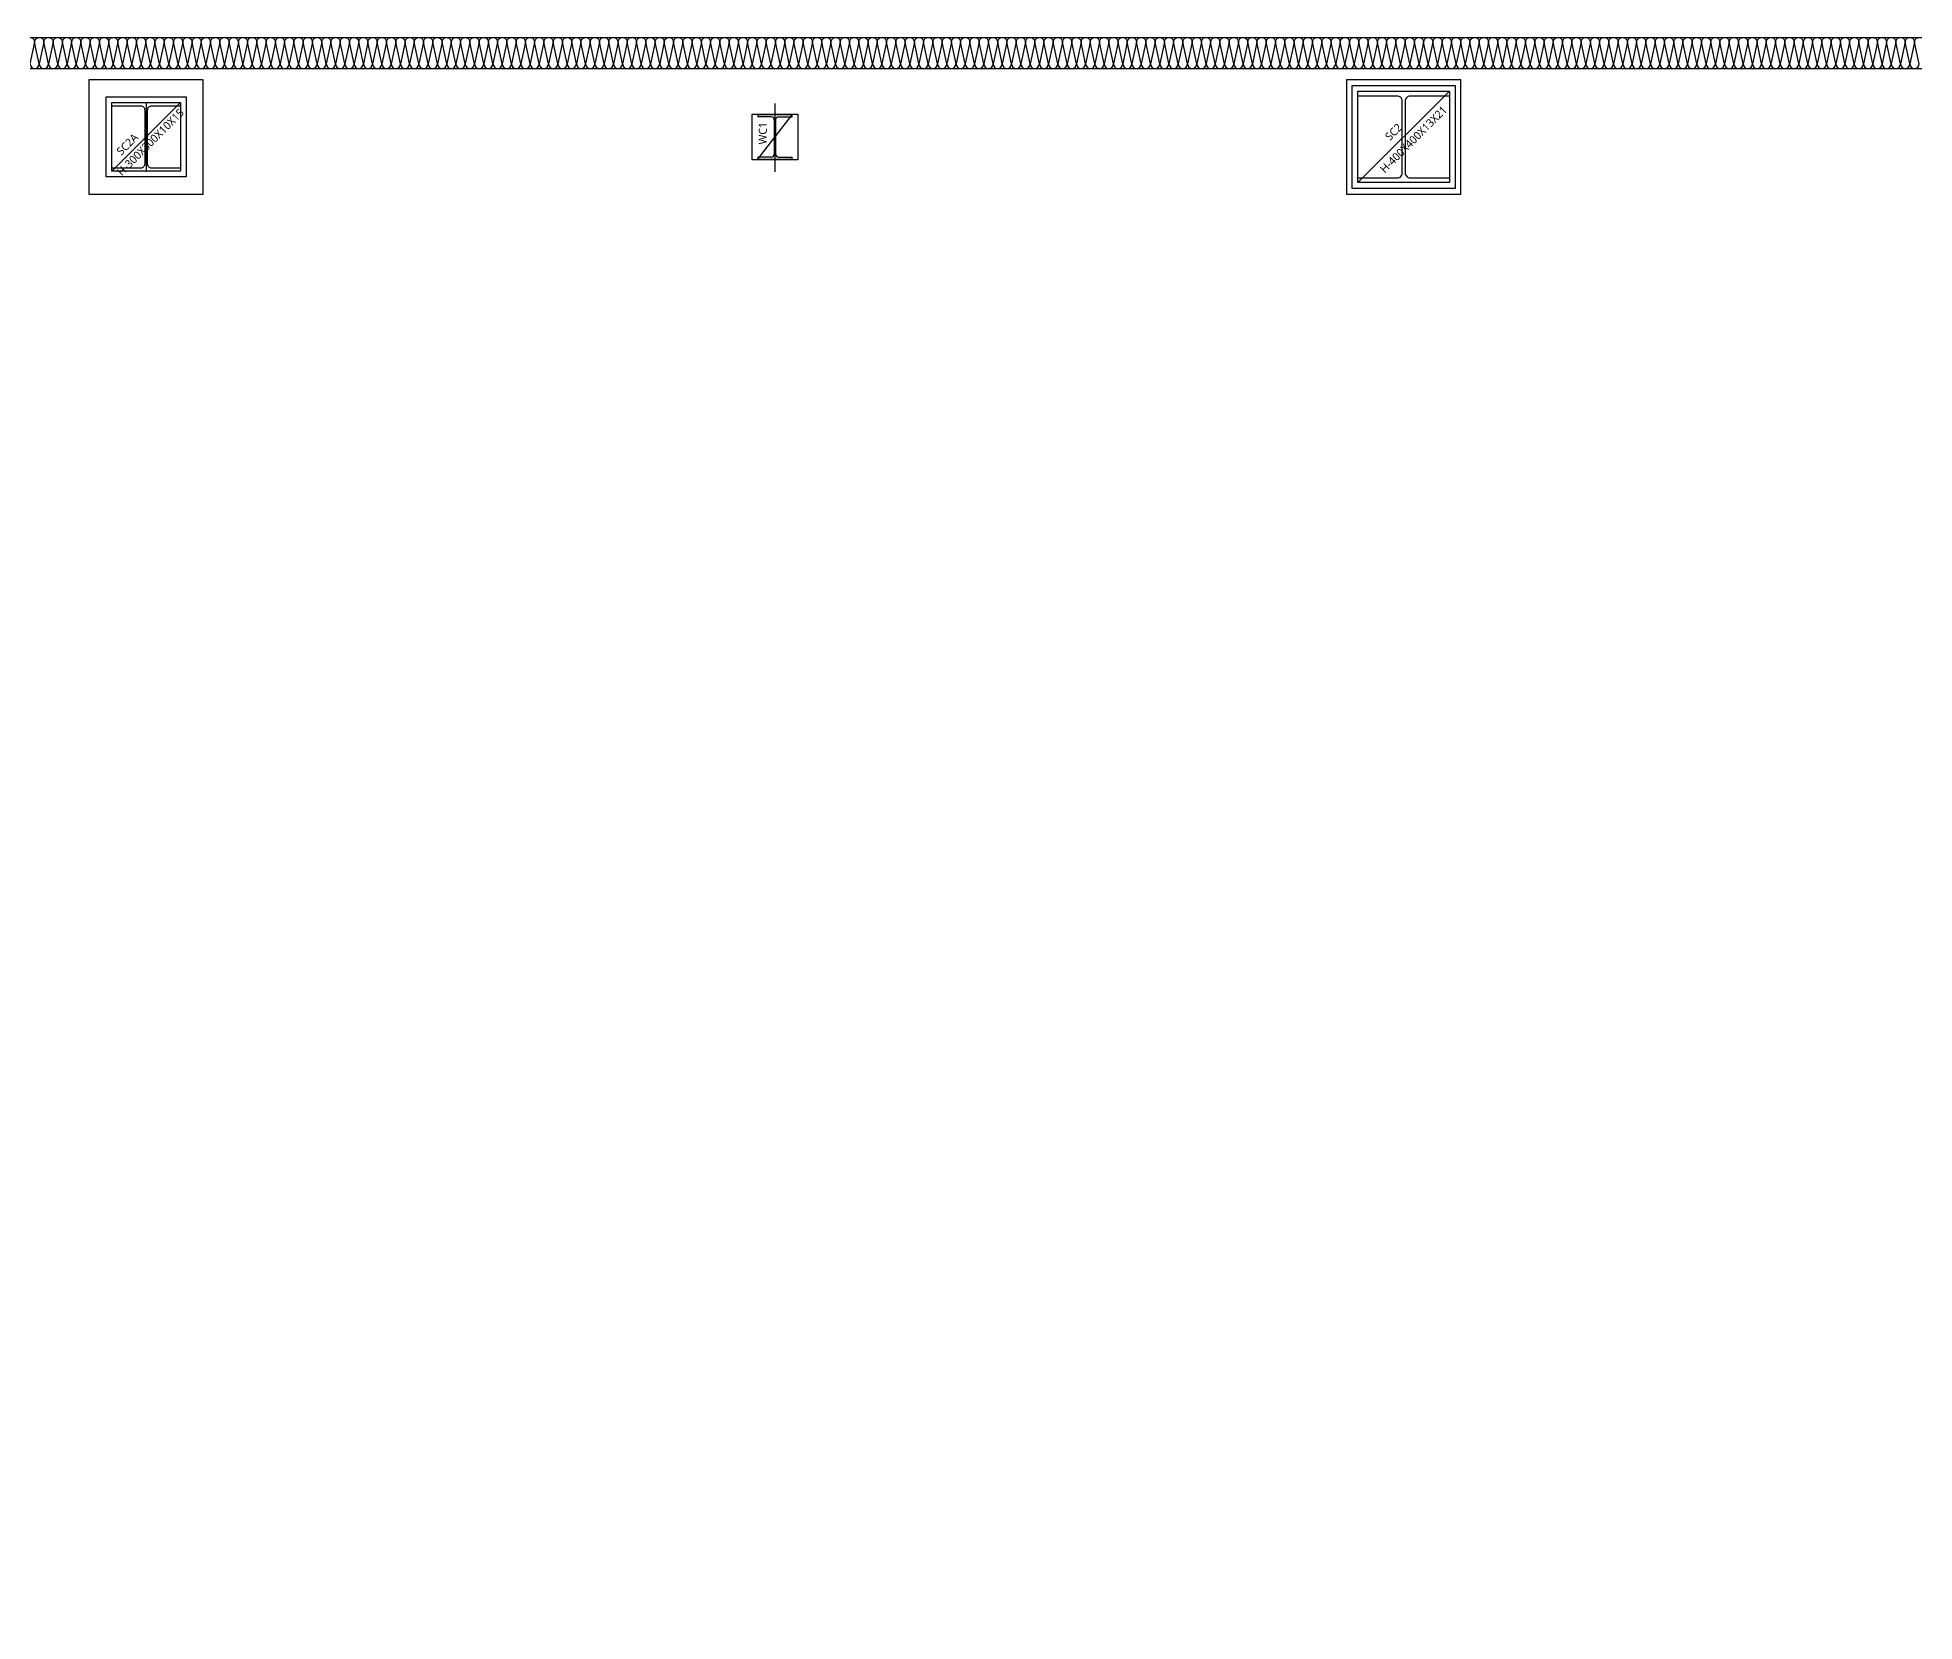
# Model space of a CAD drawing. Header units: millimetres. Extents: x -168200 to 504600, y -244718 to -125918.
# Drawn here: x -71675 to -63466, y -165313 to -158383 of the extents above; entities that cross this region are included whole.
import ezdxf
from ezdxf.enums import TextEntityAlignment as Align

# ---------------------------------------------------------------- set-up
doc = ezdxf.new("R2010")
doc.units = ezdxf.units.MM
doc.linetypes.add('CONTINOUS', pattern=[0])
doc.layers.add('arch', color=8, linetype='Continuous')
doc.styles.add('스타일1', font='malgun.ttf')

# ---------------------------------------------------------------- blocks, each defined once
blk = doc.blocks.new('*U485')
at = {"color": 0}
for points in [[(-32988.1, 0, -0.414214), (-33003.1, 15), (-32988.1, 85, 1), (-33018.1, 85), (-33003.1, 15, -0.414214), (-33018.1, 0, 0.414214)], [(-32958.1, 0, -0.414214), (-32973.1, 15), (-32958.1, 85, 1), (-32988.1, 85), (-32973.1, 15, -0.414214), (-32988.1, 0, 0.414214)], [(-32928.1, 0, -0.414214), (-32943.1, 15), (-32928.1, 85, 1), (-32958.1, 85), (-32943.1, 15, -0.414214), (-32958.1, 0, 0.414214)], [(-32898.1, 0, -0.414214), (-32913.1, 15), (-32898.1, 85, 1), (-32928.1, 85), (-32913.1, 15, -0.414214), (-32928.1, 0, 0.414214)], [(-32868.1, 0, -0.414214), (-32883.1, 15), (-32868.1, 85, 1), (-32898.1, 85), (-32883.1, 15, -0.414214), (-32898.1, 0, 0.414214)], [(-32838.1, 0, -0.414214), (-32853.1, 15), (-32838.1, 85, 1), (-32868.1, 85), (-32853.1, 15, -0.414214), (-32868.1, 0, 0.414214)], [(-32808.1, 0, -0.414214), (-32823.1, 15), (-32808.1, 85, 1), (-32838.1, 85), (-32823.1, 15, -0.414214), (-32838.1, 0, 0.414214)], [(-32778.1, 0, -0.414214), (-32793.1, 15), (-32778.1, 85, 1), (-32808.1, 85), (-32793.1, 15, -0.414214), (-32808.1, 0, 0.414214)], [(-32748.1, 0, -0.414214), (-32763.1, 15), (-32748.1, 85, 1), (-32778.1, 85), (-32763.1, 15, -0.414214), (-32778.1, 0, 0.414214)], [(-32718.1, 0, -0.414214), (-32733.1, 15), (-32718.1, 85, 1), (-32748.1, 85), (-32733.1, 15, -0.414214), (-32748.1, 0, 0.414214)], [(-32688.1, 0, -0.414214), (-32703.1, 15), (-32688.1, 85, 1), (-32718.1, 85), (-32703.1, 15, -0.414214), (-32718.1, 0, 0.414214)], [(-32658.1, 0, -0.414214), (-32673.1, 15), (-32658.1, 85, 1), (-32688.1, 85), (-32673.1, 15, -0.414214), (-32688.1, 0, 0.414214)], [(-32628.1, 0, -0.414214), (-32643.1, 15), (-32628.1, 85, 1), (-32658.1, 85), (-32643.1, 15, -0.414214), (-32658.1, 0, 0.414214)], [(-32598.1, 0, -0.414214), (-32613.1, 15), (-32598.1, 85, 1), (-32628.1, 85), (-32613.1, 15, -0.414214), (-32628.1, 0, 0.414214)], [(-32568.1, 0, -0.414214), (-32583.1, 15), (-32568.1, 85, 1), (-32598.1, 85), (-32583.1, 15, -0.414214), (-32598.1, 0, 0.414214)], [(-32538.1, 0, -0.414214), (-32553.1, 15), (-32538.1, 85, 1), (-32568.1, 85), (-32553.1, 15, -0.414214), (-32568.1, 0, 0.414214)], [(-32508.1, 0, -0.414214), (-32523.1, 15), (-32508.1, 85, 1), (-32538.1, 85), (-32523.1, 15, -0.414214), (-32538.1, 0, 0.414214)], [(-32478.1, 0, -0.414214), (-32493.1, 15), (-32478.1, 85, 1), (-32508.1, 85), (-32493.1, 15, -0.414214), (-32508.1, 0, 0.414214)], [(-32448.1, 0, -0.414214), (-32463.1, 15), (-32448.1, 85, 1), (-32478.1, 85), (-32463.1, 15, -0.414214), (-32478.1, 0, 0.414214)], [(-32418.1, 0, -0.414214), (-32433.1, 15), (-32418.1, 85, 1), (-32448.1, 85), (-32433.1, 15, -0.414214), (-32448.1, 0, 0.414214)], [(-32388.1, 0, -0.414214), (-32403.1, 15), (-32388.1, 85, 1), (-32418.1, 85), (-32403.1, 15, -0.414214), (-32418.1, 0, 0.414214)], [(-32358.1, 0, -0.414214), (-32373.1, 15), (-32358.1, 85, 1), (-32388.1, 85), (-32373.1, 15, -0.414214), (-32388.1, 0, 0.414214)], [(-32328.1, 0, -0.414214), (-32343.1, 15), (-32328.1, 85, 1), (-32358.1, 85), (-32343.1, 15, -0.414214), (-32358.1, 0, 0.414214)], [(-32298.1, 0, -0.414214), (-32313.1, 15), (-32298.1, 85, 1), (-32328.1, 85), (-32313.1, 15, -0.414214), (-32328.1, 0, 0.414214)], [(-32268.1, 0, -0.414214), (-32283.1, 15), (-32268.1, 85, 1), (-32298.1, 85), (-32283.1, 15, -0.414214), (-32298.1, 0, 0.414214)], [(-32238.1, 0, -0.414214), (-32253.1, 15), (-32238.1, 85, 1), (-32268.1, 85), (-32253.1, 15, -0.414214), (-32268.1, 0, 0.414214)], [(-32208.1, 0, -0.414214), (-32223.1, 15), (-32208.1, 85, 1), (-32238.1, 85), (-32223.1, 15, -0.414214), (-32238.1, 0, 0.414214)], [(-32178.1, 0, -0.414214), (-32193.1, 15), (-32178.1, 85, 1), (-32208.1, 85), (-32193.1, 15, -0.414214), (-32208.1, 0, 0.414214)], [(-32148.1, 0, -0.414214), (-32163.1, 15), (-32148.1, 85, 1), (-32178.1, 85), (-32163.1, 15, -0.414214), (-32178.1, 0, 0.414214)], [(-32118.1, 0, -0.414214), (-32133.1, 15), (-32118.1, 85, 1), (-32148.1, 85), (-32133.1, 15, -0.414214), (-32148.1, 0, 0.414214)], [(-32088.1, 0, -0.414214), (-32103.1, 15), (-32088.1, 85, 1), (-32118.1, 85), (-32103.1, 15, -0.414214), (-32118.1, 0, 0.414214)], [(-32058.1, 0, -0.414214), (-32073.1, 15), (-32058.1, 85, 1), (-32088.1, 85), (-32073.1, 15, -0.414214), (-32088.1, 0, 0.414214)], [(-32028.1, 0, -0.414214), (-32043.1, 15), (-32028.1, 85, 1), (-32058.1, 85), (-32043.1, 15, -0.414214), (-32058.1, 0, 0.414214)], [(-31998.1, 0, -0.414214), (-32013.1, 15), (-31998.1, 85, 1), (-32028.1, 85), (-32013.1, 15, -0.414214), (-32028.1, 0, 0.414214)], [(-31968.1, 0, -0.414214), (-31983.1, 15), (-31968.1, 85, 1), (-31998.1, 85), (-31983.1, 15, -0.414214), (-31998.1, 0, 0.414214)], [(-31938.1, 0, -0.414214), (-31953.1, 15), (-31938.1, 85, 1), (-31968.1, 85), (-31953.1, 15, -0.414214), (-31968.1, 0, 0.414214)], [(-31908.1, 0, -0.414214), (-31923.1, 15), (-31908.1, 85, 1), (-31938.1, 85), (-31923.1, 15, -0.414214), (-31938.1, 0, 0.414214)], [(-31878.1, 0, -0.414214), (-31893.1, 15), (-31878.1, 85, 1), (-31908.1, 85), (-31893.1, 15, -0.414214), (-31908.1, 0, 0.414214)], [(-31848.1, 0, -0.414214), (-31863.1, 15), (-31848.1, 85, 1), (-31878.1, 85), (-31863.1, 15, -0.414214), (-31878.1, 0, 0.414214)], [(-31818.1, 0, -0.414214), (-31833.1, 15), (-31818.1, 85, 1), (-31848.1, 85), (-31833.1, 15, -0.414214), (-31848.1, 0, 0.414214)], [(-31788.1, 0, -0.414214), (-31803.1, 15), (-31788.1, 85, 1), (-31818.1, 85), (-31803.1, 15, -0.414214), (-31818.1, 0, 0.414214)], [(-31758.1, 0, -0.414214), (-31773.1, 15), (-31758.1, 85, 1), (-31788.1, 85), (-31773.1, 15, -0.414214), (-31788.1, 0, 0.414214)], [(-31728.1, 0, -0.414214), (-31743.1, 15), (-31728.1, 85, 1), (-31758.1, 85), (-31743.1, 15, -0.414214), (-31758.1, 0, 0.414214)], [(-31698.1, 0, -0.414214), (-31713.1, 15), (-31698.1, 85, 1), (-31728.1, 85), (-31713.1, 15, -0.414214), (-31728.1, 0, 0.414214)], [(-31668.1, 0, -0.414214), (-31683.1, 15), (-31668.1, 85, 1), (-31698.1, 85), (-31683.1, 15, -0.414214), (-31698.1, 0, 0.414214)], [(-31638.1, 0, -0.414214), (-31653.1, 15), (-31638.1, 85, 1), (-31668.1, 85), (-31653.1, 15, -0.414214), (-31668.1, 0, 0.414214)], [(-31608.1, 0, -0.414214), (-31623.1, 15), (-31608.1, 85, 1), (-31638.1, 85), (-31623.1, 15, -0.414214), (-31638.1, 0, 0.414214)], [(-31578.1, 0, -0.414214), (-31593.1, 15), (-31578.1, 85, 1), (-31608.1, 85), (-31593.1, 15, -0.414214), (-31608.1, 0, 0.414214)], [(-31548.1, 0, -0.414214), (-31563.1, 15), (-31548.1, 85, 1), (-31578.1, 85), (-31563.1, 15, -0.414214), (-31578.1, 0, 0.414214)], [(-31518.1, 0, -0.414214), (-31533.1, 15), (-31518.1, 85, 1), (-31548.1, 85), (-31533.1, 15, -0.414214), (-31548.1, 0, 0.414214)], [(-31488.1, 0, -0.414214), (-31503.1, 15), (-31488.1, 85, 1), (-31518.1, 85), (-31503.1, 15, -0.414214), (-31518.1, 0, 0.414214)], [(-31458.1, 0, -0.414214), (-31473.1, 15), (-31458.1, 85, 1), (-31488.1, 85), (-31473.1, 15, -0.414214), (-31488.1, 0, 0.414214)], [(-31428.1, 0, -0.414214), (-31443.1, 15), (-31428.1, 85, 1), (-31458.1, 85), (-31443.1, 15, -0.414214), (-31458.1, 0, 0.414214)], [(-31398.1, 0, -0.414214), (-31413.1, 15), (-31398.1, 85, 1), (-31428.1, 85), (-31413.1, 15, -0.414214), (-31428.1, 0, 0.414214)], [(-31368.1, 0, -0.414214), (-31383.1, 15), (-31368.1, 85, 1), (-31398.1, 85), (-31383.1, 15, -0.414214), (-31398.1, 0, 0.414214)], [(-31338.1, 0, -0.414214), (-31353.1, 15), (-31338.1, 85, 1), (-31368.1, 85), (-31353.1, 15, -0.414214), (-31368.1, 0, 0.414214)], [(-31308.1, 0, -0.414214), (-31323.1, 15), (-31308.1, 85, 1), (-31338.1, 85), (-31323.1, 15, -0.414214), (-31338.1, 0, 0.414214)], [(-31278.1, 0, -0.414214), (-31293.1, 15), (-31278.1, 85, 1), (-31308.1, 85), (-31293.1, 15, -0.414214), (-31308.1, 0, 0.414214)], [(-31248.1, 0, -0.414214), (-31263.1, 15), (-31248.1, 85, 1), (-31278.1, 85), (-31263.1, 15, -0.414214), (-31278.1, 0, 0.414214)], [(-31218.1, 0, -0.414214), (-31233.1, 15), (-31218.1, 85, 1), (-31248.1, 85), (-31233.1, 15, -0.414214), (-31248.1, 0, 0.414214)], [(-31188.1, 0, -0.414214), (-31203.1, 15), (-31188.1, 85, 1), (-31218.1, 85), (-31203.1, 15, -0.414214), (-31218.1, 0, 0.414214)], [(-31158.1, 0, -0.414214), (-31173.1, 15), (-31158.1, 85, 1), (-31188.1, 85), (-31173.1, 15, -0.414214), (-31188.1, 0, 0.414214)], [(-31128.1, 0, -0.414214), (-31143.1, 15), (-31128.1, 85, 1), (-31158.1, 85), (-31143.1, 15, -0.414214), (-31158.1, 0, 0.414214)], [(-31098.1, 0, -0.414214), (-31113.1, 15), (-31098.1, 85, 1), (-31128.1, 85), (-31113.1, 15, -0.414214), (-31128.1, 0, 0.414214)], [(-31068.1, 0, -0.414214), (-31083.1, 15), (-31068.1, 85, 1), (-31098.1, 85), (-31083.1, 15, -0.414214), (-31098.1, 0, 0.414214)], [(-31038.1, 0, -0.414214), (-31053.1, 15), (-31038.1, 85, 1), (-31068.1, 85), (-31053.1, 15, -0.414214), (-31068.1, 0, 0.414214)], [(-31008.1, 0, -0.414214), (-31023.1, 15), (-31008.1, 85, 1), (-31038.1, 85), (-31023.1, 15, -0.414214), (-31038.1, 0, 0.414214)], [(-30978.1, 0, -0.414214), (-30993.1, 15), (-30978.1, 85, 1), (-31008.1, 85), (-30993.1, 15, -0.414214), (-31008.1, 0, 0.414214)], [(-30948.1, 0, -0.414214), (-30963.1, 15), (-30948.1, 85, 1), (-30978.1, 85), (-30963.1, 15, -0.414214), (-30978.1, 0, 0.414214)], [(-30918.1, 0, -0.414214), (-30933.1, 15), (-30918.1, 85, 1), (-30948.1, 85), (-30933.1, 15, -0.414214), (-30948.1, 0, 0.414214)], [(-30888.1, 0, -0.414214), (-30903.1, 15), (-30888.1, 85, 1), (-30918.1, 85), (-30903.1, 15, -0.414214), (-30918.1, 0, 0.414214)], [(-30858.1, 0, -0.414214), (-30873.1, 15), (-30858.1, 85, 1), (-30888.1, 85), (-30873.1, 15, -0.414214), (-30888.1, 0, 0.414214)], [(-30828.1, 0, -0.414214), (-30843.1, 15), (-30828.1, 85, 1), (-30858.1, 85), (-30843.1, 15, -0.414214), (-30858.1, 0, 0.414214)], [(-30798.1, 0, -0.414214), (-30813.1, 15), (-30798.1, 85, 1), (-30828.1, 85), (-30813.1, 15, -0.414214), (-30828.1, 0, 0.414214)], [(-30768.1, 0, -0.414214), (-30783.1, 15), (-30768.1, 85, 1), (-30798.1, 85), (-30783.1, 15, -0.414214), (-30798.1, 0, 0.414214)], [(-30738.1, 0, -0.414214), (-30753.1, 15), (-30738.1, 85, 1), (-30768.1, 85), (-30753.1, 15, -0.414214), (-30768.1, 0, 0.414214)], [(-30708.1, 0, -0.414214), (-30723.1, 15), (-30708.1, 85, 1), (-30738.1, 85), (-30723.1, 15, -0.414214), (-30738.1, 0, 0.414214)], [(-30678.1, 0, -0.414214), (-30693.1, 15), (-30678.1, 85, 1), (-30708.1, 85), (-30693.1, 15, -0.414214), (-30708.1, 0, 0.414214)], [(-30648.1, 0, -0.414214), (-30663.1, 15), (-30648.1, 85, 1), (-30678.1, 85), (-30663.1, 15, -0.414214), (-30678.1, 0, 0.414214)], [(-30618.1, 0, -0.414214), (-30633.1, 15), (-30618.1, 85, 1), (-30648.1, 85), (-30633.1, 15, -0.414214), (-30648.1, 0, 0.414214)], [(-30588.1, 0, -0.414214), (-30603.1, 15), (-30588.1, 85, 1), (-30618.1, 85), (-30603.1, 15, -0.414214), (-30618.1, 0, 0.414214)], [(-30558.1, 0, -0.414214), (-30573.1, 15), (-30558.1, 85, 1), (-30588.1, 85), (-30573.1, 15, -0.414214), (-30588.1, 0, 0.414214)], [(-30528.1, 0, -0.414214), (-30543.1, 15), (-30528.1, 85, 1), (-30558.1, 85), (-30543.1, 15, -0.414214), (-30558.1, 0, 0.414214)], [(-30498.1, 0, -0.414214), (-30513.1, 15), (-30498.1, 85, 1), (-30528.1, 85), (-30513.1, 15, -0.414214), (-30528.1, 0, 0.414214)], [(-30468.1, 0, -0.414214), (-30483.1, 15), (-30468.1, 85, 1), (-30498.1, 85), (-30483.1, 15, -0.414214), (-30498.1, 0, 0.414214)], [(-30438.1, 0, -0.414214), (-30453.1, 15), (-30438.1, 85, 1), (-30468.1, 85), (-30453.1, 15, -0.414214), (-30468.1, 0, 0.414214)], [(-30408.1, 0, -0.414214), (-30423.1, 15), (-30408.1, 85, 1), (-30438.1, 85), (-30423.1, 15, -0.414214), (-30438.1, 0, 0.414214)], [(-30378.1, 0, -0.414214), (-30393.1, 15), (-30378.1, 85, 1), (-30408.1, 85), (-30393.1, 15, -0.414214), (-30408.1, 0, 0.414214)], [(-30348.1, 0, -0.414214), (-30363.1, 15), (-30348.1, 85, 1), (-30378.1, 85), (-30363.1, 15, -0.414214), (-30378.1, 0, 0.414214)], [(-30318.1, 0, -0.414214), (-30333.1, 15), (-30318.1, 85, 1), (-30348.1, 85), (-30333.1, 15, -0.414214), (-30348.1, 0, 0.414214)], [(-30288.1, 0, -0.414214), (-30303.1, 15), (-30288.1, 85, 1), (-30318.1, 85), (-30303.1, 15, -0.414214), (-30318.1, 0, 0.414214)], [(-30258.1, 0, -0.414214), (-30273.1, 15), (-30258.1, 85, 1), (-30288.1, 85), (-30273.1, 15, -0.414214), (-30288.1, 0, 0.414214)], [(-30228.1, 0, -0.414214), (-30243.1, 15), (-30228.1, 85, 1), (-30258.1, 85), (-30243.1, 15, -0.414214), (-30258.1, 0, 0.414214)], [(-30198.1, 0, -0.414214), (-30213.1, 15), (-30198.1, 85, 1), (-30228.1, 85), (-30213.1, 15, -0.414214), (-30228.1, 0, 0.414214)], [(-30168.1, 0, -0.414214), (-30183.1, 15), (-30168.1, 85, 1), (-30198.1, 85), (-30183.1, 15, -0.414214), (-30198.1, 0, 0.414214)], [(-30138.1, 0, -0.414214), (-30153.1, 15), (-30138.1, 85, 1), (-30168.1, 85), (-30153.1, 15, -0.414214), (-30168.1, 0, 0.414214)], [(-30108.1, 0, -0.414214), (-30123.1, 15), (-30108.1, 85, 1), (-30138.1, 85), (-30123.1, 15, -0.414214), (-30138.1, 0, 0.414214)], [(-30078.1, 0, -0.414214), (-30093.1, 15), (-30078.1, 85, 1), (-30108.1, 85), (-30093.1, 15, -0.414214), (-30108.1, 0, 0.414214)], [(-30048.1, 0, -0.414214), (-30063.1, 15), (-30048.1, 85, 1), (-30078.1, 85), (-30063.1, 15, -0.414214), (-30078.1, 0, 0.414214)], [(-30018.1, 0, -0.414214), (-30033.1, 15), (-30018.1, 85, 1), (-30048.1, 85), (-30033.1, 15, -0.414214), (-30048.1, 0, 0.414214)], [(-29988.1, 0, -0.414214), (-30003.1, 15), (-29988.1, 85, 1), (-30018.1, 85), (-30003.1, 15, -0.414214), (-30018.1, 0, 0.414214)], [(-29958.1, 0, -0.414214), (-29973.1, 15), (-29958.1, 85, 1), (-29988.1, 85), (-29973.1, 15, -0.414214), (-29988.1, 0, 0.414214)], [(-29928.1, 0, -0.414214), (-29943.1, 15), (-29928.1, 85, 1), (-29958.1, 85), (-29943.1, 15, -0.414214), (-29958.1, 0, 0.414214)], [(-29898.1, 0, -0.414214), (-29913.1, 15), (-29898.1, 85, 1), (-29928.1, 85), (-29913.1, 15, -0.414214), (-29928.1, 0, 0.414214)], [(-29868.1, 0, -0.414214), (-29883.1, 15), (-29868.1, 85, 1), (-29898.1, 85), (-29883.1, 15, -0.414214), (-29898.1, 0, 0.414214)], [(-29838.1, 0, -0.414214), (-29853.1, 15), (-29838.1, 85, 1), (-29868.1, 85), (-29853.1, 15, -0.414214), (-29868.1, 0, 0.414214)], [(-29808.1, 0, -0.414214), (-29823.1, 15), (-29808.1, 85, 1), (-29838.1, 85), (-29823.1, 15, -0.414214), (-29838.1, 0, 0.414214)], [(-29778.1, 0, -0.414214), (-29793.1, 15), (-29778.1, 85, 1), (-29808.1, 85), (-29793.1, 15, -0.414214), (-29808.1, 0, 0.414214)], [(-29748.1, 0, -0.414214), (-29763.1, 15), (-29748.1, 85, 1), (-29778.1, 85), (-29763.1, 15, -0.414214), (-29778.1, 0, 0.414214)], [(-29718.1, 0, -0.414214), (-29733.1, 15), (-29718.1, 85, 1), (-29748.1, 85), (-29733.1, 15, -0.414214), (-29748.1, 0, 0.414214)], [(-29688.1, 0, -0.414214), (-29703.1, 15), (-29688.1, 85, 1), (-29718.1, 85), (-29703.1, 15, -0.414214), (-29718.1, 0, 0.414214)], [(-29658.1, 0, -0.414214), (-29673.1, 15), (-29658.1, 85, 1), (-29688.1, 85), (-29673.1, 15, -0.414214), (-29688.1, 0, 0.414214)], [(-29628.1, 0, -0.414214), (-29643.1, 15), (-29628.1, 85, 1), (-29658.1, 85), (-29643.1, 15, -0.414214), (-29658.1, 0, 0.414214)], [(-29598.1, 0, -0.414214), (-29613.1, 15), (-29598.1, 85, 1), (-29628.1, 85), (-29613.1, 15, -0.414214), (-29628.1, 0, 0.414214)], [(-29568.1, 0, -0.414214), (-29583.1, 15), (-29568.1, 85, 1), (-29598.1, 85), (-29583.1, 15, -0.414214), (-29598.1, 0, 0.414214)], [(-29538.1, 0, -0.414214), (-29553.1, 15), (-29538.1, 85, 1), (-29568.1, 85), (-29553.1, 15, -0.414214), (-29568.1, 0, 0.414214)], [(-29508.1, 0, -0.414214), (-29523.1, 15), (-29508.1, 85, 1), (-29538.1, 85), (-29523.1, 15, -0.414214), (-29538.1, 0, 0.414214)], [(-29478.1, 0, -0.414214), (-29493.1, 15), (-29478.1, 85, 1), (-29508.1, 85), (-29493.1, 15, -0.414214), (-29508.1, 0, 0.414214)], [(-29448.1, 0, -0.414214), (-29463.1, 15), (-29448.1, 85, 1), (-29478.1, 85), (-29463.1, 15, -0.414214), (-29478.1, 0, 0.414214)], [(-29418.1, 0, -0.414214), (-29433.1, 15), (-29418.1, 85, 1), (-29448.1, 85), (-29433.1, 15, -0.414214), (-29448.1, 0, 0.414214)], [(-29388.1, 0, -0.414214), (-29403.1, 15), (-29388.1, 85, 1), (-29418.1, 85), (-29403.1, 15, -0.414214), (-29418.1, 0, 0.414214)], [(-29358.1, 0, -0.414214), (-29373.1, 15), (-29358.1, 85, 1), (-29388.1, 85), (-29373.1, 15, -0.414214), (-29388.1, 0, 0.414214)], [(-29328.1, 0, -0.414214), (-29343.1, 15), (-29328.1, 85, 1), (-29358.1, 85), (-29343.1, 15, -0.414214), (-29358.1, 0, 0.414214)], [(-29298.1, 0, -0.414214), (-29313.1, 15), (-29298.1, 85, 1), (-29328.1, 85), (-29313.1, 15, -0.414214), (-29328.1, 0, 0.414214)], [(-29268.1, 0, -0.414214), (-29283.1, 15), (-29268.1, 85, 1), (-29298.1, 85), (-29283.1, 15, -0.414214), (-29298.1, 0, 0.414214)], [(-29238.1, 0, -0.414214), (-29253.1, 15), (-29238.1, 85, 1), (-29268.1, 85), (-29253.1, 15, -0.414214), (-29268.1, 0, 0.414214)], [(-29208.1, 0, -0.414214), (-29223.1, 15), (-29208.1, 85, 1), (-29238.1, 85), (-29223.1, 15, -0.414214), (-29238.1, 0, 0.414214)], [(-29178.1, 0, -0.414214), (-29193.1, 15), (-29178.1, 85, 1), (-29208.1, 85), (-29193.1, 15, -0.414214), (-29208.1, 0, 0.414214)], [(-29148.1, 0, -0.414214), (-29163.1, 15), (-29148.1, 85, 1), (-29178.1, 85), (-29163.1, 15, -0.414214), (-29178.1, 0, 0.414214)], [(-29118.1, 0, -0.414214), (-29133.1, 15), (-29118.1, 85, 1), (-29148.1, 85), (-29133.1, 15, -0.414214), (-29148.1, 0, 0.414214)], [(-29088.1, 0, -0.414214), (-29103.1, 15), (-29088.1, 85, 1), (-29118.1, 85), (-29103.1, 15, -0.414214), (-29118.1, 0, 0.414214)], [(-29058.1, 0, -0.414214), (-29073.1, 15), (-29058.1, 85, 1), (-29088.1, 85), (-29073.1, 15, -0.414214), (-29088.1, 0, 0.414214)], [(-29028.1, 0, -0.414214), (-29043.1, 15), (-29028.1, 85, 1), (-29058.1, 85), (-29043.1, 15, -0.414214), (-29058.1, 0, 0.414214)], [(-28998.1, 0, -0.414214), (-29013.1, 15), (-28998.1, 85, 1), (-29028.1, 85), (-29013.1, 15, -0.414214), (-29028.1, 0, 0.414214)], [(-28968.1, 0, -0.414214), (-28983.1, 15), (-28968.1, 85, 1), (-28998.1, 85), (-28983.1, 15, -0.414214), (-28998.1, 0, 0.414214)], [(-28938.1, 0, -0.414214), (-28953.1, 15), (-28938.1, 85, 1), (-28968.1, 85), (-28953.1, 15, -0.414214), (-28968.1, 0, 0.414214)], [(-28908.1, 0, -0.414214), (-28923.1, 15), (-28908.1, 85, 1), (-28938.1, 85), (-28923.1, 15, -0.414214), (-28938.1, 0, 0.414214)], [(-28878.1, 0, -0.414214), (-28893.1, 15), (-28878.1, 85, 1), (-28908.1, 85), (-28893.1, 15, -0.414214), (-28908.1, 0, 0.414214)], [(-28848.1, 0, -0.414214), (-28863.1, 15), (-28848.1, 85, 1), (-28878.1, 85), (-28863.1, 15, -0.414214), (-28878.1, 0, 0.414214)], [(-28818.1, 0, -0.414214), (-28833.1, 15), (-28818.1, 85, 1), (-28848.1, 85), (-28833.1, 15, -0.414214), (-28848.1, 0, 0.414214)], [(-28788.1, 0, -0.414214), (-28803.1, 15), (-28788.1, 85, 1), (-28818.1, 85), (-28803.1, 15, -0.414214), (-28818.1, 0, 0.414214)], [(-28758.1, 0, -0.414214), (-28773.1, 15), (-28758.1, 85, 1), (-28788.1, 85), (-28773.1, 15, -0.414214), (-28788.1, 0, 0.414214)], [(-28728.1, 0, -0.414214), (-28743.1, 15), (-28728.1, 85, 1), (-28758.1, 85), (-28743.1, 15, -0.414214), (-28758.1, 0, 0.414214)], [(-28698.1, 0, -0.414214), (-28713.1, 15), (-28698.1, 85, 1), (-28728.1, 85), (-28713.1, 15, -0.414214), (-28728.1, 0, 0.414214)], [(-28668.1, 0, -0.414214), (-28683.1, 15), (-28668.1, 85, 1), (-28698.1, 85), (-28683.1, 15, -0.414214), (-28698.1, 0, 0.414214)], [(-28638.1, 0, -0.414214), (-28653.1, 15), (-28638.1, 85, 1), (-28668.1, 85), (-28653.1, 15, -0.414214), (-28668.1, 0, 0.414214)], [(-28608.1, 0, -0.414214), (-28623.1, 15), (-28608.1, 85, 1), (-28638.1, 85), (-28623.1, 15, -0.414214), (-28638.1, 0, 0.414214)], [(-28578.1, 0, -0.414214), (-28593.1, 15), (-28578.1, 85, 1), (-28608.1, 85), (-28593.1, 15, -0.414214), (-28608.1, 0, 0.414214)], [(-28548.1, 0, -0.414214), (-28563.1, 15), (-28548.1, 85, 1), (-28578.1, 85), (-28563.1, 15, -0.414214), (-28578.1, 0, 0.414214)], [(-28518.1, 0, -0.414214), (-28533.1, 15), (-28518.1, 85, 1), (-28548.1, 85), (-28533.1, 15, -0.414214), (-28548.1, 0, 0.414214)], [(-28488.1, 0, -0.414214), (-28503.1, 15), (-28488.1, 85, 1), (-28518.1, 85), (-28503.1, 15, -0.414214), (-28518.1, 0, 0.414214)], [(-28458.1, 0, -0.414214), (-28473.1, 15), (-28458.1, 85, 1), (-28488.1, 85), (-28473.1, 15, -0.414214), (-28488.1, 0, 0.414214)], [(-28428.1, 0, -0.414214), (-28443.1, 15), (-28428.1, 85, 1), (-28458.1, 85), (-28443.1, 15, -0.414214), (-28458.1, 0, 0.414214)], [(-28398.1, 0, -0.414214), (-28413.1, 15), (-28398.1, 85, 1), (-28428.1, 85), (-28413.1, 15, -0.414214), (-28428.1, 0, 0.414214)], [(-28368.1, 0, -0.414214), (-28383.1, 15), (-28368.1, 85, 1), (-28398.1, 85), (-28383.1, 15, -0.414214), (-28398.1, 0, 0.414214)], [(-28338.1, 0, -0.414214), (-28353.1, 15), (-28338.1, 85, 1), (-28368.1, 85), (-28353.1, 15, -0.414214), (-28368.1, 0, 0.414214)], [(-28308.1, 0, -0.414214), (-28323.1, 15), (-28308.1, 85, 1), (-28338.1, 85), (-28323.1, 15, -0.414214), (-28338.1, 0, 0.414214)], [(-28278.1, 0, -0.414214), (-28293.1, 15), (-28278.1, 85, 1), (-28308.1, 85), (-28293.1, 15, -0.414214), (-28308.1, 0, 0.414214)], [(-28248.1, 0, -0.414214), (-28263.1, 15), (-28248.1, 85, 1), (-28278.1, 85), (-28263.1, 15, -0.414214), (-28278.1, 0, 0.414214)], [(-28218.1, 0, -0.414214), (-28233.1, 15), (-28218.1, 85, 1), (-28248.1, 85), (-28233.1, 15, -0.414214), (-28248.1, 0, 0.414214)], [(-28188.1, 0, -0.414214), (-28203.1, 15), (-28188.1, 85, 1), (-28218.1, 85), (-28203.1, 15, -0.414214), (-28218.1, 0, 0.414214)], [(-28158.1, 0, -0.414214), (-28173.1, 15), (-28158.1, 85, 1), (-28188.1, 85), (-28173.1, 15, -0.414214), (-28188.1, 0, 0.414214)], [(-28128.1, 0, -0.414214), (-28143.1, 15), (-28128.1, 85, 1), (-28158.1, 85), (-28143.1, 15, -0.414214), (-28158.1, 0, 0.414214)], [(-28098.1, 0, -0.414214), (-28113.1, 15), (-28098.1, 85, 1), (-28128.1, 85), (-28113.1, 15, -0.414214), (-28128.1, 0, 0.414214)], [(-28068.1, 0, -0.414214), (-28083.1, 15), (-28068.1, 85, 1), (-28098.1, 85), (-28083.1, 15, -0.414214), (-28098.1, 0, 0.414214)], [(-28038.1, 0, -0.414214), (-28053.1, 15), (-28038.1, 85, 1), (-28068.1, 85), (-28053.1, 15, -0.414214), (-28068.1, 0, 0.414214)], [(-28008.1, 0, -0.414214), (-28023.1, 15), (-28008.1, 85, 1), (-28038.1, 85), (-28023.1, 15, -0.414214), (-28038.1, 0, 0.414214)], [(-27978.1, 0, -0.414214), (-27993.1, 15), (-27978.1, 85, 1), (-28008.1, 85), (-27993.1, 15, -0.414214), (-28008.1, 0, 0.414214)], [(-27948.1, 0, -0.414214), (-27963.1, 15), (-27948.1, 85, 1), (-27978.1, 85), (-27963.1, 15, -0.414214), (-27978.1, 0, 0.414214)], [(-27918.1, 0, -0.414214), (-27933.1, 15), (-27918.1, 85, 1), (-27948.1, 85), (-27933.1, 15, -0.414214), (-27948.1, 0, 0.414214)], [(-27888.1, 0, -0.414214), (-27903.1, 15), (-27888.1, 85, 1), (-27918.1, 85), (-27903.1, 15, -0.414214), (-27918.1, 0, 0.414214)], [(-27858.1, 0, -0.414214), (-27873.1, 15), (-27858.1, 85, 1), (-27888.1, 85), (-27873.1, 15, -0.414214), (-27888.1, 0, 0.414214)], [(-27828.1, 0, -0.414214), (-27843.1, 15), (-27828.1, 85, 1), (-27858.1, 85), (-27843.1, 15, -0.414214), (-27858.1, 0, 0.414214)], [(-27798.1, 0, -0.414214), (-27813.1, 15), (-27798.1, 85, 1), (-27828.1, 85), (-27813.1, 15, -0.414214), (-27828.1, 0, 0.414214)], [(-27768.1, 0, -0.414214), (-27783.1, 15), (-27768.1, 85, 1), (-27798.1, 85), (-27783.1, 15, -0.414214), (-27798.1, 0, 0.414214)], [(-27738.1, 0, -0.414214), (-27753.1, 15), (-27738.1, 85, 1), (-27768.1, 85), (-27753.1, 15, -0.414214), (-27768.1, 0, 0.414214)], [(-27708.1, 0, -0.414214), (-27723.1, 15), (-27708.1, 85, 1), (-27738.1, 85), (-27723.1, 15, -0.414214), (-27738.1, 0, 0.414214)], [(-27678.1, 0, -0.414214), (-27693.1, 15), (-27678.1, 85, 1), (-27708.1, 85), (-27693.1, 15, -0.414214), (-27708.1, 0, 0.414214)], [(-27648.1, 0, -0.414214), (-27663.1, 15), (-27648.1, 85, 1), (-27678.1, 85), (-27663.1, 15, -0.414214), (-27678.1, 0, 0.414214)], [(-27618.1, 0, -0.414214), (-27633.1, 15), (-27618.1, 85, 1), (-27648.1, 85), (-27633.1, 15, -0.414214), (-27648.1, 0, 0.414214)], [(-27588.1, 0, -0.414214), (-27603.1, 15), (-27588.1, 85, 1), (-27618.1, 85), (-27603.1, 15, -0.414214), (-27618.1, 0, 0.414214)], [(-27558.1, 0, -0.414214), (-27573.1, 15), (-27558.1, 85, 1), (-27588.1, 85), (-27573.1, 15, -0.414214), (-27588.1, 0, 0.414214)], [(-27528.1, 0, -0.414214), (-27543.1, 15), (-27528.1, 85, 1), (-27558.1, 85), (-27543.1, 15, -0.414214), (-27558.1, 0, 0.414214)], [(-27498.1, 0, -0.414214), (-27513.1, 15), (-27498.1, 85, 1), (-27528.1, 85), (-27513.1, 15, -0.414214), (-27528.1, 0, 0.414214)], [(-27468.1, 0, -0.414214), (-27483.1, 15), (-27468.1, 85, 1), (-27498.1, 85), (-27483.1, 15, -0.414214), (-27498.1, 0, 0.414214)], [(-27438.1, 0, -0.414214), (-27453.1, 15), (-27438.1, 85, 1), (-27468.1, 85), (-27453.1, 15, -0.414214), (-27468.1, 0, 0.414214)], [(-27408.1, 0, -0.414214), (-27423.1, 15), (-27408.1, 85, 1), (-27438.1, 85), (-27423.1, 15, -0.414214), (-27438.1, 0, 0.414214)], [(-27378.1, 0, -0.414214), (-27393.1, 15), (-27378.1, 85, 1), (-27408.1, 85), (-27393.1, 15, -0.414214), (-27408.1, 0, 0.414214)], [(-27348.1, 0, -0.414214), (-27363.1, 15), (-27348.1, 85, 1), (-27378.1, 85), (-27363.1, 15, -0.414214), (-27378.1, 0, 0.414214)], [(-27318.1, 0, -0.414214), (-27333.1, 15), (-27318.1, 85, 1), (-27348.1, 85), (-27333.1, 15, -0.414214), (-27348.1, 0, 0.414214)], [(-27288.1, 0, -0.414214), (-27303.1, 15), (-27288.1, 85, 1), (-27318.1, 85), (-27303.1, 15, -0.414214), (-27318.1, 0, 0.414214)], [(-27258.1, 0, -0.414214), (-27273.1, 15), (-27258.1, 85, 1), (-27288.1, 85), (-27273.1, 15, -0.414214), (-27288.1, 0, 0.414214)], [(-27228.1, 0, -0.414214), (-27243.1, 15), (-27228.1, 85, 1), (-27258.1, 85), (-27243.1, 15, -0.414214), (-27258.1, 0, 0.414214)], [(-27198.1, 0, -0.414214), (-27213.1, 15), (-27198.1, 85, 1), (-27228.1, 85), (-27213.1, 15, -0.414214), (-27228.1, 0, 0.414214)], [(-27168.1, 0, -0.414214), (-27183.1, 15), (-27168.1, 85, 1), (-27198.1, 85), (-27183.1, 15, -0.414214), (-27198.1, 0, 0.414214)], [(-27138.1, 0, -0.414214), (-27153.1, 15), (-27138.1, 85, 1), (-27168.1, 85), (-27153.1, 15, -0.414214), (-27168.1, 0, 0.414214)], [(-27108.1, 0, -0.414214), (-27123.1, 15), (-27108.1, 85, 1), (-27138.1, 85), (-27123.1, 15, -0.414214), (-27138.1, 0, 0.414214)], [(-27078.1, 0, -0.414214), (-27093.1, 15), (-27078.1, 85, 1), (-27108.1, 85), (-27093.1, 15, -0.414214), (-27108.1, 0, 0.414214)], [(-27048.1, 0, -0.414214), (-27063.1, 15), (-27048.1, 85, 1), (-27078.1, 85), (-27063.1, 15, -0.414214), (-27078.1, 0, 0.414214)], [(-27018.1, 0, -0.414214), (-27033.1, 15), (-27018.1, 85, 1), (-27048.1, 85), (-27033.1, 15, -0.414214), (-27048.1, 0, 0.414214)], [(-26988.1, 0, -0.414214), (-27003.1, 15), (-26988.1, 85, 1), (-27018.1, 85), (-27003.1, 15, -0.414214), (-27018.1, 0, 0.414214)], [(-26958.1, 0, -0.414214), (-26973.1, 15), (-26958.1, 85, 1), (-26988.1, 85), (-26973.1, 15, -0.414214), (-26988.1, 0, 0.414214)], [(-26928.1, 0, -0.414214), (-26943.1, 15), (-26928.1, 85, 1), (-26958.1, 85), (-26943.1, 15, -0.414214), (-26958.1, 0, 0.414214)], [(-26898.1, 0, -0.414214), (-26913.1, 15), (-26898.1, 85, 1), (-26928.1, 85), (-26913.1, 15, -0.414214), (-26928.1, 0, 0.414214)]]:
    blk.add_lwpolyline(points, format="xyb", dxfattribs=at)
blk = doc.blocks.new('S-SC2A')
at = {"color": 0}
blk.add_line((-150, -150), (150, 150), dxfattribs=at)
for points in [[(-175, 175), (175, 175), (175, -175), (-175, -175)], [(-150, 150), (150, 150), (150, -150), (-150, -150)]]:
    blk.add_lwpolyline(points, close=True, dxfattribs=at)
blk.add_lwpolyline([(-150, -150), (-150, -135), (-23, -135, 0.414214), (-5, -117), (-5, 117, 0.414214), (-23, 135), (-150, 135), (-150, 150), (150, 150), (150, 135), (23, 135, 0.414214), (5, 117), (5, -117, 0.414214), (23, -135), (150, -135), (150, -150)], format="xyb", close=True, dxfattribs=at)
at = {"color": 0, "style": '스타일1'}
blk.add_text('H-300X300X10X15', height=35, rotation=45, dxfattribs=at).set_placement((18.7, -22.5), align=Align.MIDDLE_CENTER)
blk.add_text('SC2A', height=35, rotation=45, dxfattribs=at).set_placement((-108.6, -82.9))
blk = doc.blocks.new('S-SC2')
at = {"color": 0}
blk.add_line((-200, -200), (200, 200), dxfattribs=at)
for points in [[(-225, 225), (225, 225), (225, -225), (-225, -225)], [(-200, 200), (200, 200), (200, -200), (-200, -200)]]:
    blk.add_lwpolyline(points, close=True, dxfattribs=at)
blk.add_lwpolyline([(-200, -200), (-200, -179), (-28.5, -179, 0.414214), (-6.5, -157), (-6.5, 157, 0.414214), (-28.5, 179), (-200, 179), (-200, 200), (200, 200), (200, 179), (28.5, 179, 0.414214), (6.5, 157), (6.5, -157, 0.414214), (28.5, -179), (200, -179), (200, -200)], format="xyb", close=True, dxfattribs=at)
at = {"color": 0, "style": '스타일1'}
for s, p in [('H-400X400X13X21', (42.7, -10.5)), ('SC2', (-44.5, 22))]:
    blk.add_text(s, height=35, rotation=45, dxfattribs=at).set_placement(p, align=Align.MIDDLE_CENTER)
blk = doc.blocks.new('*U506')
at = {"color": 0}
for p, q in [((59, 185), (0, 185)), ((72, 172), (72, 22)), ((78, 172), (78, 22)), ((91, 185), (150, 185)), ((59, 9), (0, 9)), ((91, 9), (150, 9))]:
    blk.add_line(p, q, dxfattribs=at)
for points in [[(150, 185), (150, 194), (0, 194), (0, 185)], [(0, 9), (0, 0), (150, 0), (150, 9)]]:
    blk.add_lwpolyline(points, dxfattribs=at)
for centre, start, end in [((59, 172), 0, 90), ((91, 172), 90, 180), ((59, 22), 270, 0), ((91, 22), 180, 270)]:
    blk.add_arc(centre, 13, start, end, dxfattribs=at)
blk = doc.blocks.new('S-WC1')
at = {"color": 0}
for p, q in [((-75, -97), (75, 97)), ((0, 147), (0, -153))]:
    blk.add_line(p, q, dxfattribs=at)
blk.add_lwpolyline([(-100, 100), (100, 100), (100, -100), (-100, -100)], close=True, dxfattribs=at)
blk.add_blockref('*U506', (-75, -97), dxfattribs=at)
at = {"color": 0, "style": '스타일1'}
blk.add_text('WC1', height=35, rotation=90, dxfattribs=at).set_placement((-35.6, -32.3))
blk = doc.blocks.new('pit건축기초')
at = {"layer": 'arch', "linetype": 'CONTINOUS'}
blk.add_line((-321075.2, -76241.1), (-321075.2, -76541.1), dxfattribs=at)
at = {"layer": 'arch'}
for points in [[(-360145.2, -75953.1), (-359205.2, -75953.1), (-305140.2, -75953.1), (-305140.2, -90988.1)], [(-376875.2, -89888.1), (-376875.2, -76088.1), (-360130.2, -76088.1), (-359220.2, -76088.1), (-305275.2, -76088.1), (-305275.2, -90988.1)]]:
    blk.add_lwpolyline(points, dxfattribs=at)
at = {"layer": 'arch', "ltscale": 3}
for points in [[(-321325.2, -76638.1), (-320825.2, -76638.1), (-320825.2, -76138.1), (-321325.2, -76138.1)], [(-315825.2, -76638.1), (-315325.2, -76638.1), (-315325.2, -76138.1), (-315825.2, -76138.1)]]:
    blk.add_lwpolyline(points, close=True, dxfattribs=at)
at = {"layer": 'arch', "xscale": 1.35, "yscale": 1.35, "zscale": 1.35, "rotation": 180}
blk.add_blockref('*U485', (-357895.7, -75953.1), dxfattribs=at)
at = {"layer": 'arch'}
for name, p in [('S-SC2', (-315575.2, -76388.1)), ('S-SC2A', (-321075.2, -76388.1)), ('S-WC1', (-318325.2, -76388.1))]:
    blk.add_blockref(name, p, dxfattribs=at)

msp = doc.modelspace()

# ---------------------------------------------------------------- block references
msp.add_blockref('pit건축기초', (249875.2, -82429.6))

doc.saveas('drawing.dxf')
